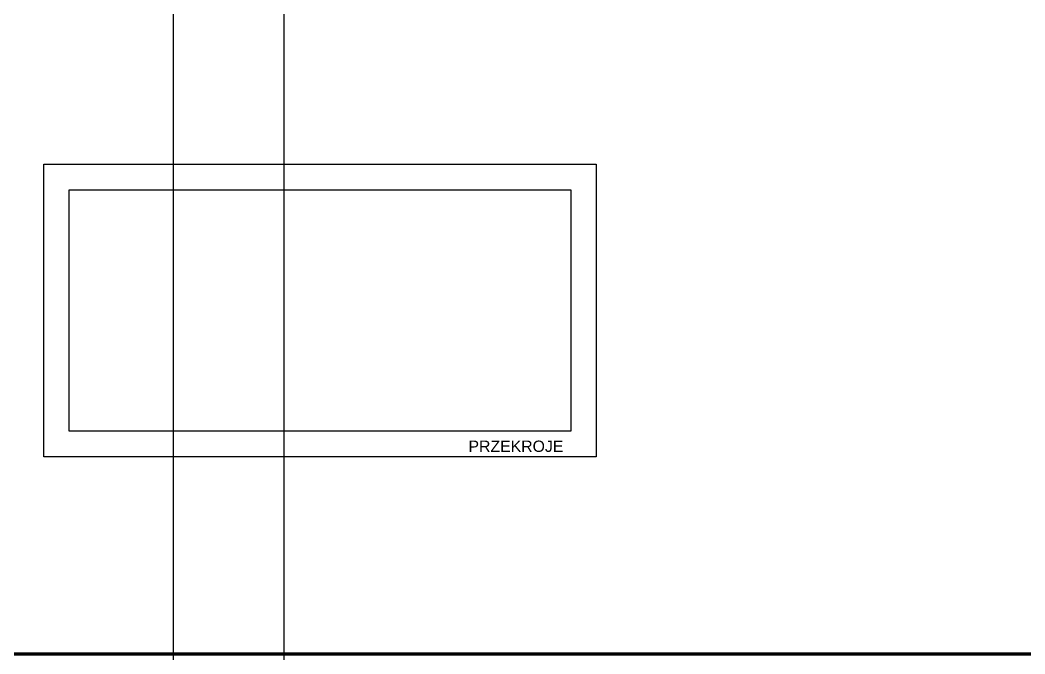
# Model space of a CAD drawing. Header units: millimetres. Extents: x -105266 to 178069, y 491 to 168574.
# Drawn here: x 52231 to 74431, y 491 to 14496 of the extents above; entities that cross this region are included whole.
import ezdxf

# ---------------------------------------------------------------- set-up
doc = ezdxf.new("R2010")
doc.units = ezdxf.units.MM
doc.styles.get("Standard").update_dxf_attribs({"font": 'arial.ttf'})

msp = doc.modelspace()

# ---------------------------------------------------------------- linework, layer by layer
at = {"color": 1}
for p in [(55615.48, 28294.27), (58060.48, 28294.27)]:
    msp.add_xline(p, (0, -1), dxfattribs=at)
at = {"lineweight": 90}
msp.add_lwpolyline([(152.99, 491.2), (178068.57, 491.2), (178068.57, 167799.08), (152.99, 167799.08)], close=True, dxfattribs=at)
for points in [[(52752.36, 11310.39), (64960.16, 11310.39), (64960.16, 4846.11), (52752.36, 4846.11)], [(53315.48, 10747.27), (64397.04, 10747.27), (64397.04, 5409.23), (53315.48, 5409.23)]]:
    msp.add_lwpolyline(points, close=True)

# ---------------------------------------------------------------- texts
at = {"insert": (62138.18, 5204.52), "char_height": 250, "attachment_point": 1}
msp.add_mtext_dynamic_manual_height_columns('PRZEKROJE', width=10023.6048, gutter_width=12.5, heights=[0], dxfattribs=at)

doc.saveas('drawing.dxf')
